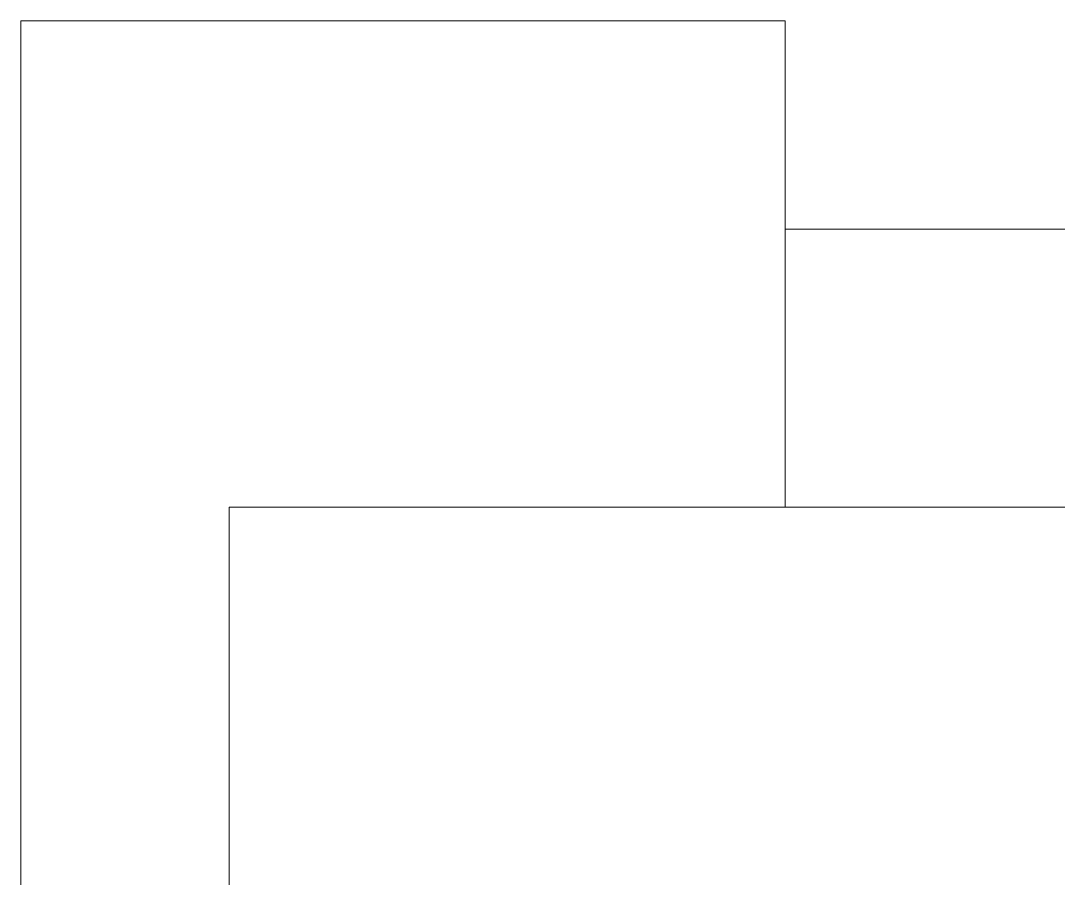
# Model space of a CAD drawing. Header units: millimetres. Extents: x 485.8 to 560.8, y 382.8 to 430.9.
# Drawn here: x 485.79 to 493.25, y 424.68 to 430.85 of the extents above; entities that cross this region are included whole.
import ezdxf

# ---------------------------------------------------------------- set-up
doc = ezdxf.new("R2010")
doc.units = ezdxf.units.MM

msp = doc.modelspace()

# ---------------------------------------------------------------- linework, layer by layer
at = {"color": 0, "lineweight": 5}
for p, q in [((485.7878, 430.8507), (491.2878, 430.8507)), ((485.7879, 430.8507), (485.7879, 382.8491)), ((491.2879, 430.8507), (491.2879, 427.3521)), ((491.2879, 429.3521), (555.2879, 429.3521)), ((487.2879, 427.3521), (559.2879, 427.3521)), ((487.2879, 427.3521), (487.2879, 386.3521))]:
    msp.add_line(p, q, dxfattribs=at)

doc.saveas('drawing.dxf')
